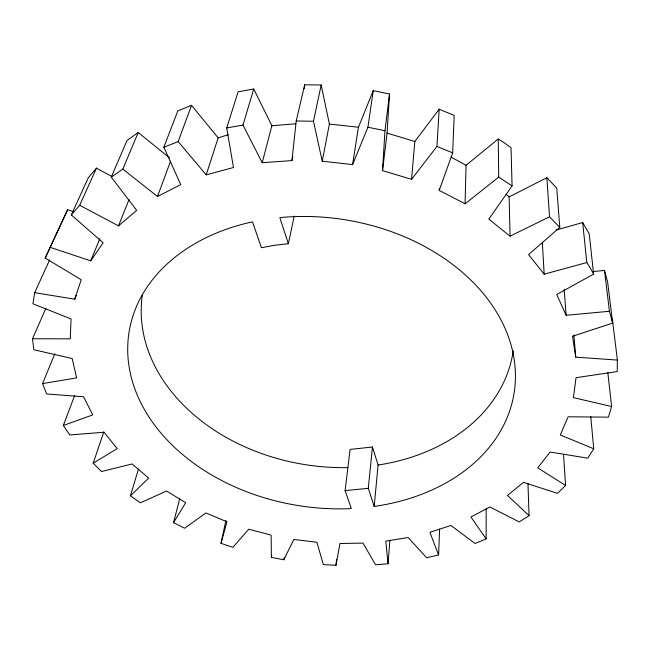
<?xml version="1.0" encoding="UTF-8"?>
<svg xmlns="http://www.w3.org/2000/svg" width="650" height="650" viewBox="0 0 650 650"><rect width="100%" height="100%" fill="white"/><g stroke="black" fill="none" stroke-linecap="round" stroke-linejoin="round"><path stroke-width="0.97" d="M225.899 520.52L221 543.319L232.911 547.316L248.755 529.197L271.115 535.096L271.391 557.383L283.814 559.756L293.881 539.459L316.891 542.262L323.367 564.598L335.969 565.297L339.991 543.489L363.001 543.116L375.578 564.777L388.026 563.745L385.775 541.125L408.135 537.517L426.636 557.749L438.587 554.97L429.902 532.293L450.905 525.452L475.061 543.457L486.143 538.923L486.184 508.918M439.319 188.419L439.213 190.434L465.091 203.783L466.058 165.271L498.249 139.002L504.782 143.162L511.022 147.607L512.078 185.933L488.816 219.123L510.055 236.169L549.518 216.791L546.878 177.718L509.113 196.893L510.055 236.169M438.587 554.97L439.603 529.116M439.213 190.434L452.652 152.847L454.188 115.432L439.189 109.216L414.83 141.481L411.548 179.311L382.525 170.641L384.971 130.715L389.521 94.014L373.23 90.675L358.434 127.246L352.592 164.564L322.229 161.2L313.471 121.258L321.173 85.012L304.688 84.793L296.229 120.965L291.939 160.582L262.202 162.711L242.994 125.076L253.719 88.985L238.119 91.837L226.712 127.936L233.48 167.513L206.204 174.866L178.165 141.57L191.523 105.341L218.14 137.857L206.204 174.866M411.548 179.311L436.954 146.437L439.189 109.216M382.525 170.641L387.067 133.088L389.521 94.014M388.026 563.745L389.87 540.459M288.364 243.701L279.882 217.742L282.311 217.368A194.919 144.804 8.9 0 1 509.657 340.397A194.919 144.804 8.9 0 1 376.196 506.131L374.189 506.374L378.089 464.986L372.45 447.021L350.074 449.402L345.134 490.596L351.301 508.479L349.294 508.674A194.919 144.804 8.9 0 1 134.233 387.164A194.919 144.804 8.9 0 1 250.161 222.357L252.525 221.91L261.43 247.731L274.714 245.278L288.364 243.701L294.223 216.028M374.189 506.374L368.29 488.321L372.45 447.021M304.241 88.766L304.688 84.793M335.969 565.297L336.692 559.26M352.592 164.564L367.924 127.229L373.23 90.675M283.814 559.756L284.131 557.757M271.391 557.383L271.733 555.384M49.644 259.894L34.653 292.671L32.947 303.786L71.069 318.955L70.257 338.812L32.5 338.772L33.857 349.749L72.166 358.524L76.651 377.894L42.559 383.589L46.646 393.989L83.566 396.744L92.739 414.903L63.334 425.474L69.753 434.972L104.016 432.242L117.211 448.622L93.178 463.182L101.53 471.534L132.145 463.946L148.663 478.116L130.439 495.804L140.343 502.824L166.562 491.059L185.697 502.686L173.55 522.681L184.624 528.231L205.879 512.956L226.956 521.804L221 543.319M322.229 161.2L329.387 124.053L321.173 85.012M291.939 160.582L292.833 156.683M173.55 522.681L179.733 498.631M262.202 162.711L271.887 125.751L253.719 88.985M607.823 372.572L611.642 406.543L608.376 417.154L568.133 416.78L560.292 434.964L593.742 448.776L587.827 458.161L550.103 452.034L537.761 467.87L565.565 485.452L557.464 493.342L523.469 482.357L507.439 495.414L529.067 515.669L519.253 521.918L489.864 506.984L470.957 517.002L486.143 538.923M34.653 292.671L74.693 299.179L81.226 279.727L45.191 258.066L67.641 209.666L73.32 211.591M130.439 495.804L138.45 469.04M93.178 463.182L103.821 431.852M50.196 247.349L90.707 260.837L103.155 242.799L71.321 214.947L79.698 205.254L118.503 225.883L136.671 210.364L111.264 177.109L122.834 169.089L157.495 196.511L170.56 161.135M63.334 425.474L74.726 395.322M157.495 196.511L180.765 184.608L163.857 147.266L177.767 110.971L191.523 105.341M118.503 225.883L129.025 199.558M42.559 383.589L54.852 353.722M74.693 299.179L76.212 295.514M90.707 260.837L99.929 238.574M122.834 169.089L138.239 132.494L169.674 157.999M111.264 177.109L127.051 140.392L138.239 132.494M32.5 338.772L45.874 308.319M79.698 205.254L96.46 168.139L112.344 176.768M71.321 214.947L88.311 177.702L96.46 168.139M45.191 258.066L67.641 209.666M546.878 177.718L556.733 188.069L559.796 227.37L528.572 254.621L544.172 274.178L586.812 262.551L590.428 268.271L593.613 274.121L556.725 294.507L566.166 315.307L609.424 311.269L612.658 323.115L572.496 336.286L575.754 357.167L617.386 360.076L617.207 371.556L576.03 377.691L573.438 397.629L611.642 406.543M465.091 203.783L498.729 177.093L498.249 139.002M163.857 147.266L178.165 141.57M218.14 137.857L228.28 134.753M556.424 229.986L582.676 222.528L589.225 233.886L593.613 274.121M226.712 127.936L242.994 125.076M378.089 464.986L380.031 464.734A187.525 143.463 8.9 0 0 513.248 350.667M368.29 488.321L345.134 490.596M271.887 125.751L295.604 123.817M592.646 271.602L604.492 270.416L607.636 282.076L612.658 323.115M296.229 120.965L313.471 121.258M329.387 124.053L358.434 127.246M367.924 127.229L384.971 130.715M387.067 133.088L414.83 141.481M436.954 146.437L452.652 152.847M451.206 157.178L466.058 165.271M498.729 177.093L512.078 185.933M506.082 194.277L509.113 196.893M549.518 216.791L559.796 227.37M617.386 360.076L612.292 318.565L612.357 321.409M604.492 270.416L609.424 311.269M582.676 222.528L586.812 262.551M590.769 416.626L593.742 448.776M573.901 335.002L575.754 357.167M564.168 289.477L566.166 315.307M563.517 454.253L565.565 485.452M542.311 242.141L544.172 274.178M527.971 483.527L529.067 515.669M347.945 467.602A187.525 143.463 8.9 0 1 142.431 294.515"/></g></svg>
